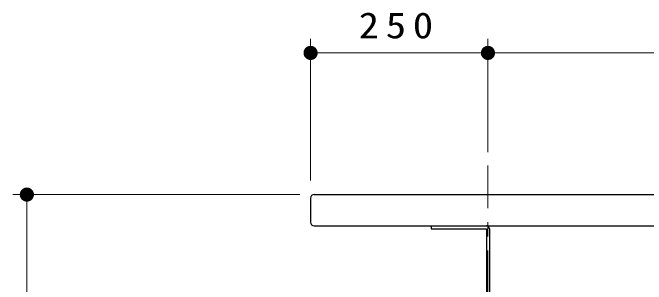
# Model space of a CAD drawing. Units: millimetres on the paper, scale 1:20. Extents: x -365 to 0, y -26 to 257.
# Drawn here: x -335.34 to -290.67, y 125.01 to 144.2 of the extents above; entities that cross this region are included whole.
import ezdxf

# ---------------------------------------------------------------- set-up
doc = ezdxf.new("R2010")
doc.units = ezdxf.units.MM
doc.linetypes.add('USER2', pattern=[6, 3, -1, 1, -1])
doc.layers.add('1_20', color=7, linetype='Continuous', lineweight=25)
doc.styles.add('ＭＳ ゴシック', font='')
doc.styles.get('ＭＳ ゴシック').set_extended_font_data('MS Gothic')

# ---------------------------------------------------------------- blocks, each defined once
blk = doc.blocks.new('filled_dot')
at = {"color": 0, "linetype": 'Continuous', "lineweight": -2, "const_width": 1.25}
blk.add_lwpolyline([(-0.625, 0, 1), (0.625, 0, 1)], format="xyb", close=True, dxfattribs=at)

msp = doc.modelspace()

# ---------------------------------------------------------------- linework, layer by layer
at = {"layer": '1_20', "lineweight": 13}
for p, q in [((-314.336, 132.353), (-314.336, 142.353)), ((-301.836, 134.353), (-301.836, 142.353)), ((-314.336, 141.353), (-301.836, 141.353)), ((-301.836, 141.353), (-236.836, 141.353)), ((-315.086, 131.353), (-335.336, 131.353)), ((-334.336, 111.353), (-334.336, 131.353))]:
    msp.add_line(p, q, dxfattribs=at)
at = {"layer": '1_20', "linetype": 'USER2', "lineweight": 13}
msp.add_line((-301.836, 133.403), (-301.836, 99.836), dxfattribs=at)
at = {"layer": '1_20'}
for p, q in [((-314.086, 131.353), (-224.586, 131.353)), ((-314.336, 131.103), (-314.336, 129.403)), ((-314.086, 129.153), (-224.586, 129.153)), ((-305.836, 129.153), (-305.836, 128.928)), ((-305.836, 128.928), (-301.949, 128.928)), ((-301.949, 128.928), (-301.949, 123.203)), ((-301.724, 128.928), (-301.724, 123.203))]:
    msp.add_line(p, q, dxfattribs=at)
for centre, radius, start, end in [((-314.086, 131.103), 0.25, 90, 180), ((-314.086, 129.403), 0.25, 180, 270), ((-301.949, 128.928), 0.225, 0, 90)]:
    msp.add_arc(centre, radius, start, end, dxfattribs=at)

# ---------------------------------------------------------------- block references
at = {"layer": '1_20', "lineweight": 13, "xscale": 0.4, "yscale": 0.4}
msp.add_blockref('filled_dot', (-314.336, 141.353), dxfattribs=at)
for p, rotation in [((-301.836, 141.353), 180), ((-334.336, 131.353), 270)]:
    msp.add_blockref('filled_dot', p, dxfattribs=dict(at, rotation=rotation))

# ---------------------------------------------------------------- texts
at = {"layer": '1_20', "insert": (-308.086, 142.353), "char_height": 1.833, "attachment_point": 8, "style": 'ＭＳ ゴシック'}
msp.add_mtext('\\T1.33;\\W1.15;250', dxfattribs=at)

doc.saveas('drawing.dxf')
